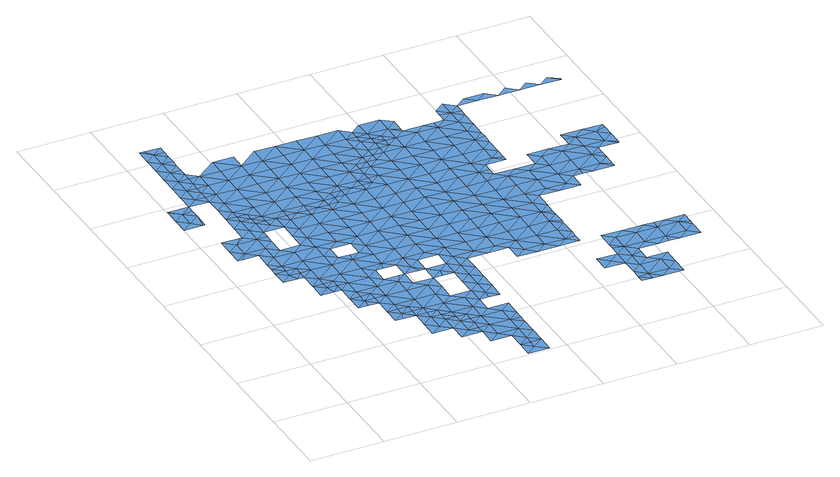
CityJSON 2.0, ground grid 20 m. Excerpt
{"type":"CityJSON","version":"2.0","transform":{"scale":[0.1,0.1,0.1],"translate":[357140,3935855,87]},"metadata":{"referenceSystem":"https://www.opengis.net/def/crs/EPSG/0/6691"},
"CityObjects":{
"waterbody1":{"type":"WaterBody","attributes":{"name":"9","class":"1140","function":"1","WaterBodyRiverFloodingRiskAttribute.description":"5","WaterBodyRiverFloodingRiskAttribute.rankOrg":"1","WaterBodyRiverFloodingRiskAttribute.adminType":"2","WaterBodyRiverFloodingRiskAttribute.scale":"L1"},"geometry":[{"type":"MultiSurface","lod":"1","boundaries":[[[0,1,2]],[[2,1,3]],[[4,5,3]],[[1,4,3]],[[6,1,0]],[[7,8,9]],[[9,10,11]],[[12,5,4]],[[10,9,8]],[[6,13,1]],[[14,4,1]],[[6,11,15]],[[11,10,15]],[[16,12,4]],[[8,17,10]],[[13,14,1]],[[18,19,20]],[[15,13,6]],[[21,20,19]],[[4,14,16]],[[22,23,17]],[[22,21,23]],[[24,13,15]],[[21,19,23]],[[18,25,19]],[[10,17,26]],[[27,28,29]],[[29,28,30]],[[31,32,16]],[[33,24,15]],[[15,10,33]],[[17,23,26]],[[16,14,31]],[[25,34,19]],[[28,35,30]],[[36,13,24]],[[10,26,33]],[[14,13,36]],[[37,35,25]],[[31,38,32]],[[19,39,23]],[[37,30,35]],[[32,38,40]],[[27,41,28]],[[34,39,19]],[[42,14,36]],[[43,44,45]],[[35,34,25]],[[45,44,46]],[[23,39,26]],[[31,14,47]],[[47,14,42]],[[48,40,38]],[[49,38,31]],[[50,35,28]],[[41,50,28]],[[51,24,33]],[[52,53,41]],[[52,46,53]],[[31,47,49]],[[26,54,33]],[[55,48,38]],[[46,44,53]],[[43,56,44]],[[57,34,35]],[[53,50,41]],[[55,38,49]],[[54,51,33]],[[26,39,58]],[[47,59,49]],[[60,48,55]],[[61,53,44]],[[56,61,44]],[[54,26,58]],[[62,63,64]],[[57,35,50]],[[65,63,56]],[[65,64,63]],[[57,66,34]],[[67,49,59]],[[39,68,58]],[[59,47,69]],[[63,61,56]],[[70,50,53]],[[54,71,51]],[[39,34,72]],[[73,54,58]],[[74,67,59]],[[62,75,63]],[[68,73,58]],[[76,51,71]],[[39,72,68]],[[77,53,61]],[[57,50,78]],[[34,66,72]],[[59,69,74]],[[79,80,81]],[[82,76,71]],[[70,53,77]],[[69,76,82]],[[83,57,78]],[[84,61,63]],[[85,75,80]],[[73,86,54]],[[66,57,83]],[[72,87,68]],[[78,50,70]],[[88,63,75]],[[89,69,82]],[[80,79,85]],[[74,69,89]],[[90,72,66]],[[91,92,93]],[[71,54,86]],[[94,77,61]],[[88,75,85]],[[90,66,83]],[[95,92,91]],[[86,96,71]],[[71,97,82]],[[98,74,89]],[[79,99,85]],[[84,63,88]],[[100,86,73]],[[78,70,101]],[[102,103,104]],[[96,97,71]],[[70,77,105]],[[87,72,106]],[[104,93,102]],[[90,107,72]],[[93,92,102]],[[82,108,89]],[[109,88,85]],[[83,110,90]],[[89,111,98]],[[94,61,84]],[[72,107,106]],[[112,70,105]],[[105,77,94]],[[101,70,112]],[[113,103,102]],[[114,103,113]],[[108,111,89]],[[99,114,113]],[[115,95,116]],[[110,117,90]],[[85,99,109]],[[118,115,116]],[[84,88,119]],[[120,100,106]],[[109,121,88]],[[82,97,108]],[[122,94,84]],[[119,122,84]],[[99,113,109]],[[102,92,123]],[[92,95,123]],[[124,105,94]],[[106,107,120]],[[102,125,113]],[[96,86,126]],[[119,88,121]],[[86,100,126]],[[112,127,117]],[[128,109,113]],[[90,129,107]],[[95,115,123]],[[118,130,115]],[[122,124,94]],[[131,111,108]],[[100,120,126]],[[132,129,90]],[[90,117,132]],[[133,128,113]],[[97,96,134]],[[112,135,127]],[[102,123,125]],[[125,133,113]],[[136,123,115]],[[107,129,120]],[[134,96,126]],[[130,136,115]],[[132,117,127]],[[134,137,97]],[[97,138,108]],[[139,119,121]],[[121,109,140]],[[109,128,140]],[[135,141,127]],[[142,125,123]],[[143,126,120]],[[131,108,144]],[[136,142,123]],[[138,144,108]],[[145,132,127]],[[141,145,127]],[[146,141,124]],[[138,97,137]],[[121,140,139]],[[142,147,125]],[[148,133,125]],[[120,129,149]],[[147,148,125]],[[126,150,134]],[[146,124,151]],[[152,128,133]],[[143,120,149]],[[153,154,140]],[[150,137,134]],[[140,154,139]],[[148,152,133]],[[132,155,129]],[[156,144,138]],[[157,141,146]],[[158,159,139]],[[160,155,132]],[[150,126,143]],[[132,145,160]],[[146,151,161]],[[162,149,129]],[[137,163,138]],[[139,154,158]],[[153,164,154]],[[138,165,156]],[[157,146,161]],[[158,166,159]],[[149,162,143]],[[167,158,154]],[[145,168,160]],[[164,167,154]],[[161,159,166]],[[137,150,163]],[[129,155,162]],[[169,138,163]],[[170,166,158]],[[171,161,166]],[[165,138,169]],[[162,172,143]],[[157,161,171]],[[170,158,167]],[[173,163,150]],[[174,157,171]],[[150,143,175]],[[168,157,174]],[[176,165,169]],[[177,165,176]],[[177,178,179]],[[155,160,180]],[[181,166,170]],[[182,162,155]],[[160,168,180]],[[171,166,181]],[[173,169,163]],[[143,172,175]],[[180,168,174]],[[178,177,176]],[[181,183,171]],[[173,150,175]],[[174,171,183]],[[182,155,180]],[[182,184,162]],[[173,185,169]],[[169,186,176]],[[176,187,178]],[[172,162,184]],[[172,188,175]],[[189,174,183]],[[180,174,189]],[[190,182,180]],[[176,186,187]],[[169,185,186]],[[172,184,188]],[[175,191,173]],[[190,180,189]],[[192,175,188]],[[190,193,182]],[[182,194,184]],[[195,187,186]],[[189,183,196]],[[193,194,182]],[[191,175,192]],[[197,188,184]],[[198,186,185]],[[185,173,199]],[[199,173,191]],[[195,186,200]],[[189,201,190]],[[202,201,189]],[[201,193,190]],[[189,196,202]],[[192,188,197]],[[184,194,197]],[[185,199,198]],[[200,186,198]],[[203,192,197]],[[204,199,191]],[[196,205,202]],[[201,206,193]],[[207,208,209]],[[191,192,210]],[[207,200,198]],[[209,200,207]],[[210,192,203]],[[211,198,199]],[[194,193,212]],[[194,213,197]],[[214,215,216]],[[217,208,207]],[[216,208,217]],[[205,218,202]],[[204,191,210]],[[202,218,201]],[[193,206,212]],[[219,220,205]],[[221,203,197]],[[214,216,217]],[[213,194,212]],[[211,199,204]],[[207,198,211]],[[222,217,207]],[[219,223,220]],[[218,224,201]],[[201,225,206]],[[205,220,218]],[[226,214,217]],[[221,197,213]],[[210,203,221]],[[222,207,211]],[[227,213,212]],[[204,210,228]],[[201,224,225]],[[228,210,221]],[[229,220,223]],[[230,217,222]],[[212,206,227]],[[226,217,230]],[[218,220,229]],[[211,204,231]],[[206,225,227]],[[231,204,228]],[[232,222,211]],[[233,234,235]],[[236,226,230]],[[235,226,236]],[[221,213,237]],[[238,218,229]],[[232,230,222]],[[223,239,229]],[[240,211,231]],[[224,218,241]],[[213,227,237]],[[233,235,236]],[[241,218,238]],[[228,221,242]],[[232,211,240]],[[242,221,237]],[[243,244,245]],[[246,231,228]],[[225,224,247]],[[248,236,230]],[[242,249,228]],[[250,251,245]],[[252,233,236]],[[227,225,247]],[[224,241,247]],[[253,248,230]],[[227,254,237]],[[255,240,231]],[[245,244,250]],[[253,230,232]],[[238,229,256]],[[229,239,256]],[[257,251,250]],[[258,242,237]],[[246,228,249]],[[254,227,247]],[[244,259,250]],[[260,232,240]],[[252,236,248]],[[261,238,256]],[[255,231,246]],[[262,247,241]],[[258,237,254]],[[239,263,256]],[[241,238,264]],[[258,265,242]],[[266,257,250]],[[267,250,259]],[[264,238,261]],[[268,252,248]],[[269,252,268]],[[262,254,247]],[[265,270,242]],[[260,240,255]],[[259,269,268]],[[253,232,260]],[[271,248,253]],[[267,266,250]],[[272,246,249]],[[263,273,256]],[[249,242,270]],[[256,274,261]],[[262,241,264]],[[267,259,268]],[[270,272,249]],[[272,255,246]],[[256,273,274]],[[271,253,260]],[[262,275,254]],[[274,276,261]],[[261,276,264]],[[248,277,268]],[[278,267,268]],[[258,254,275]],[[279,260,255]],[[280,277,248]],[[280,248,271]],[[275,281,258]],[[258,282,265]],[[283,262,264]],[[277,278,268]],[[284,283,264]],[[284,264,276]],[[285,266,267]],[[286,267,278]],[[287,270,265]],[[279,255,272]],[[288,271,260]],[[285,267,286]],[[289,275,262]],[[290,289,262]],[[290,262,283]],[[270,291,272]],[[282,287,265]],[[292,288,260]],[[288,280,271]],[[258,281,282]],[[292,260,279]],[[287,291,270]],[[293,281,275]],[[291,294,272]],[[294,295,272]],[[272,295,279]],[[293,275,289]],[[280,296,277]],[[278,277,297]],[[298,296,280]],[[295,299,279]],[[298,280,288]],[[281,300,282]],[[279,301,292]],[[281,293,302]],[[299,301,279]],[[282,300,287]],[[297,277,296]],[[292,303,288]],[[291,287,304]],[[305,299,295]],[[300,281,302]],[[301,303,292]],[[303,298,288]],[[293,306,302]],[[307,297,296]],[[308,296,298]],[[304,287,309]],[[287,300,309]],[[303,308,298]],[[310,300,302]],[[299,311,301]],[[312,299,305]],[[307,296,313]],[[311,299,312]],[[314,313,296]],[[308,314,296]],[[315,304,309]],[[302,306,310]],[[316,301,311]],[[303,301,316]],[[316,317,303]],[[309,300,318]],[[317,319,303]],[[318,300,310]],[[308,303,319]],[[320,321,322]],[[310,306,323]],[[324,314,308]],[[320,313,321]],[[309,325,315]],[[313,314,321]],[[309,318,325]],[[308,319,324]],[[323,326,310]],[[324,327,314]],[[314,327,321]],[[322,321,328]],[[318,310,326]],[[329,315,330]],[[315,325,330]],[[321,331,328]],[[332,325,318]],[[321,327,333]],[[334,318,326]],[[321,333,331]],[[335,329,330]],[[336,330,325]],[[326,337,334]],[[318,334,332]],[[336,335,330]],[[325,332,336]],[[334,337,338]],[[339,331,340]],[[336,341,335]],[[334,338,342]],[[332,334,343]],[[344,339,340]],[[343,334,342]],[[336,332,343]],[[338,345,342]],[[341,336,346]],[[336,343,346]],[[347,343,342]],[[348,342,345]],[[344,340,349]],[[347,342,348]],[[350,351,352]],[[353,346,343]],[[350,341,351]],[[341,346,351]],[[354,343,347]],[[353,343,354]],[[355,352,351]],[[351,346,356]],[[346,353,356]],[[349,357,358]],[[351,359,355]],[[353,360,356]],[[351,356,359]],[[361,359,356]],[[359,362,355]],[[363,356,360]],[[356,363,361]],[[361,364,359]],[[362,359,364]],[[357,365,366]],[[367,365,368]],[[369,367,368]]]}]},
"waterbody2":{"type":"WaterBody","attributes":{"name":"9","class":"1140","function":"1","WaterBodyRiverFloodingRiskAttribute.description":"5","WaterBodyRiverFloodingRiskAttribute.rankOrg":"1","WaterBodyRiverFloodingRiskAttribute.adminType":"2","WaterBodyRiverFloodingRiskAttribute.scale":"L1"},"geometry":[{"type":"MultiSurface","lod":"1","boundaries":[[[370,371,372]],[[373,374,375]],[[375,374,376]],[[376,374,377]],[[377,374,372]],[[377,372,371]],[[378,374,373]],[[370,372,379]],[[377,371,380]],[[372,374,379]],[[379,374,378]]]}]},
"waterbody3":{"type":"WaterBody","attributes":{"name":"9","class":"1140","function":"1","WaterBodyRiverFloodingRiskAttribute.description":"5","WaterBodyRiverFloodingRiskAttribute.rankOrg":"2","WaterBodyRiverFloodingRiskAttribute.adminType":"2","WaterBodyRiverFloodingRiskAttribute.scale":"L1"},"geometry":[{"type":"MultiSurface","lod":"1","boundaries":[[[381,382,383]],[[22,381,21]],[[22,382,381]],[[382,22,17]],[[17,8,382]],[[8,7,382]],[[383,382,7]]]}]},
"waterbody4":{"type":"WaterBody","attributes":{"name":"9","class":"1140","function":"1","WaterBodyRiverFloodingRiskAttribute.description":"5","WaterBodyRiverFloodingRiskAttribute.rankOrg":"2","WaterBodyRiverFloodingRiskAttribute.adminType":"2","WaterBodyRiverFloodingRiskAttribute.scale":"L1"},"geometry":[{"type":"MultiSurface","lod":"1","boundaries":[[[384,385,386]],[[37,385,384]],[[18,20,385]],[[30,37,384]],[[20,386,385]],[[37,25,385]],[[25,18,385]]]}]},
"waterbody5":{"type":"WaterBody","attributes":{"name":"9","class":"1140","function":"1","WaterBodyRiverFloodingRiskAttribute.description":"5","WaterBodyRiverFloodingRiskAttribute.rankOrg":"2","WaterBodyRiverFloodingRiskAttribute.adminType":"2","WaterBodyRiverFloodingRiskAttribute.scale":"L1"},"geometry":[{"type":"MultiSurface","lod":"1","boundaries":[[[41,27,387]],[[52,41,387]],[[388,387,29]],[[389,387,388]],[[27,29,387]],[[389,46,387]],[[46,52,387]]]}]},
"waterbody6":{"type":"WaterBody","attributes":{"name":"9","class":"1140","function":"1","WaterBodyRiverFloodingRiskAttribute.description":"5","WaterBodyRiverFloodingRiskAttribute.rankOrg":"2","WaterBodyRiverFloodingRiskAttribute.adminType":"2","WaterBodyRiverFloodingRiskAttribute.scale":"L1"},"geometry":[{"type":"MultiSurface","lod":"1","boundaries":[[[390,56,43]],[[65,56,390]],[[391,390,45]],[[65,390,64]],[[43,45,390]],[[392,390,391]],[[64,390,392]]]}]},
"waterbody7":{"type":"WaterBody","attributes":{"name":"9","class":"1140","function":"1","WaterBodyRiverFloodingRiskAttribute.description":"5","WaterBodyRiverFloodingRiskAttribute.rankOrg":"2","WaterBodyRiverFloodingRiskAttribute.adminType":"2","WaterBodyRiverFloodingRiskAttribute.scale":"L1"},"geometry":[{"type":"MultiSurface","lod":"1","boundaries":[[[393,40,394]],[[40,48,394]],[[393,395,396]],[[395,393,394]],[[48,60,394]],[[397,396,398]],[[396,395,398]],[[399,397,398]],[[394,400,395]],[[55,49,67]],[[401,402,403]],[[400,394,60]],[[403,399,401]],[[60,55,404]],[[399,398,401]],[[55,67,404]],[[401,405,402]],[[405,406,407]],[[400,60,404]],[[407,402,405]],[[67,74,404]],[[408,395,400]],[[409,401,398]],[[398,395,410]],[[411,400,404]],[[395,408,410]],[[412,404,74]],[[411,408,400]],[[405,401,409]],[[398,410,409]],[[412,74,98]],[[411,404,412]],[[413,410,408]],[[414,405,409]],[[98,111,412]],[[415,405,414]],[[413,408,411]],[[416,409,410]],[[413,417,410]],[[417,416,410]],[[111,418,412]],[[419,411,412]],[[420,415,414]],[[421,413,411]],[[131,418,111]],[[414,409,420]],[[412,418,419]],[[422,417,413]],[[409,416,420]],[[131,144,418]],[[411,419,421]],[[423,415,420]],[[416,417,422]],[[413,421,422]],[[416,424,420]],[[419,418,425]],[[418,144,425]],[[156,425,144]],[[426,416,422]],[[421,419,427]],[[416,426,424]],[[419,425,427]],[[428,429,421]],[[156,177,425]],[[420,424,430]],[[421,427,428]],[[422,421,429]],[[177,156,165]],[[177,179,425]],[[425,179,427]],[[426,422,431]],[[431,422,429]],[[424,426,431]],[[179,432,427]],[[427,432,428]],[[433,430,424]],[[434,429,428]],[[435,433,424]],[[424,431,435]],[[432,179,178]],[[434,428,432]],[[436,431,429]],[[178,187,432]],[[437,429,434]],[[431,438,435]],[[187,439,432]],[[429,437,436]],[[433,435,438]],[[434,440,437]],[[431,436,438]],[[434,432,440]],[[187,195,439]],[[441,436,437]],[[432,439,440]],[[442,433,438]],[[195,200,439]],[[437,440,441]],[[436,443,438]],[[208,440,439]],[[209,208,439]],[[439,200,209]],[[444,436,441]],[[445,442,438]],[[215,441,440]],[[216,215,440]],[[216,440,208]],[[443,445,438]],[[436,444,443]],[[446,444,441]],[[446,441,215]],[[444,447,443]],[[214,446,215]],[[446,447,444]],[[448,445,443]],[[447,449,443]],[[449,448,443]],[[214,235,446]],[[234,447,446]],[[235,214,226]],[[235,234,446]],[[447,243,449]],[[243,447,234]],[[251,448,449]],[[245,251,449]],[[245,449,243]],[[233,450,234]],[[234,450,243]],[[244,243,450]],[[233,252,450]],[[269,244,450]],[[269,450,252]],[[259,244,269]]]}]},
"waterbody8":{"type":"WaterBody","attributes":{"name":"9","class":"1140","function":"1","WaterBodyRiverFloodingRiskAttribute.description":"5","WaterBodyRiverFloodingRiskAttribute.rankOrg":"1","WaterBodyRiverFloodingRiskAttribute.adminType":"2","WaterBodyRiverFloodingRiskAttribute.scale":"L1"},"geometry":[{"type":"MultiSurface","lod":"1","boundaries":[[[402,451,452]],[[402,407,451]],[[453,454,455]],[[456,455,454]],[[455,456,457]],[[458,457,456]],[[459,460,456]],[[456,460,461]],[[457,462,455]],[[456,461,458]],[[463,375,464]],[[452,464,399]],[[451,465,452]],[[407,406,451]],[[466,406,467]],[[467,468,466]],[[468,453,455]],[[466,468,455]],[[455,462,466]],[[462,469,466]],[[469,451,466]],[[465,451,469]],[[452,465,463]],[[452,463,464]],[[406,466,451]],[[452,399,403]],[[403,402,452]],[[459,456,454]],[[396,464,375]],[[397,464,396]],[[464,397,399]]]}]},
"waterbody9":{"type":"WaterBody","attributes":{"name":"9","class":"1140","function":"1","WaterBodyRiverFloodingRiskAttribute.description":"5","WaterBodyRiverFloodingRiskAttribute.rankOrg":"2","WaterBodyRiverFloodingRiskAttribute.adminType":"2","WaterBodyRiverFloodingRiskAttribute.scale":"L1"},"geometry":[{"type":"MultiSurface","lod":"1","boundaries":[[[470,471,472]],[[81,471,470]],[[79,81,473]],[[473,81,474]],[[474,475,473]],[[476,475,474]],[[475,476,93]],[[114,473,103]],[[104,103,475]],[[80,75,471]],[[477,470,472]],[[114,99,473]],[[75,62,471]],[[62,64,471]],[[470,474,81]],[[81,80,471]],[[477,474,470]],[[103,473,475]],[[104,475,93]],[[472,471,64]],[[79,473,99]]]}]},
"waterbody10":{"type":"WaterBody","attributes":{"name":"9","class":"1140","function":"1","WaterBodyRiverFloodingRiskAttribute.description":"5","WaterBodyRiverFloodingRiskAttribute.rankOrg":"2","WaterBodyRiverFloodingRiskAttribute.adminType":"2","WaterBodyRiverFloodingRiskAttribute.scale":"L1"},"geometry":[{"type":"MultiSurface","lod":"1","boundaries":[[[478,130,479]],[[479,130,118]],[[480,478,479]],[[480,479,116]],[[118,116,479]]]}]},
"waterbody11":{"type":"WaterBody","attributes":{"name":"9","class":"1140","function":"1","WaterBodyRiverFloodingRiskAttribute.description":"5","WaterBodyRiverFloodingRiskAttribute.rankOrg":"1","WaterBodyRiverFloodingRiskAttribute.adminType":"2","WaterBodyRiverFloodingRiskAttribute.scale":"L1"},"geometry":[{"type":"MultiSurface","lod":"1","boundaries":[[[481,482,483]],[[484,483,482]],[[483,484,485]],[[484,486,485]],[[486,487,488]],[[489,488,487]],[[490,488,489]],[[491,490,489]],[[492,491,493]],[[492,493,494]],[[494,493,495]],[[495,493,489]],[[494,495,496]],[[495,497,496]],[[498,497,495]],[[487,498,495]],[[497,499,496]],[[487,486,484]],[[500,501,485]],[[500,485,486]],[[486,502,500]],[[503,502,486]],[[504,505,506]],[[507,505,504]],[[508,505,507]],[[509,510,511]],[[512,500,513]],[[512,513,514]],[[514,513,515]],[[508,507,516]],[[500,517,513]],[[511,508,516]],[[500,518,517]],[[510,508,511]],[[505,508,510]],[[491,489,493]],[[495,489,487]],[[486,488,503]],[[502,518,500]],[[518,519,517]],[[515,513,517]],[[515,517,520]],[[521,520,519]],[[521,519,522]],[[520,517,519]],[[518,505,519]],[[510,519,505]],[[522,519,510]],[[523,522,510]],[[487,484,498]],[[483,485,481]],[[506,505,518]],[[506,518,502]],[[501,500,512]],[[523,510,509]]]}]}
},
"vertices":[
[67,705,8],[84,728,8],[55,706,8],[56,752,8],[85,774,8],[57,798,8],[112,705,8],[110,612,8],[139,612,8],[111,635,8],[139,635,8],[111,658,8],[106,797,8],[141,727,8],[141,774,8],[140,681,8],[113,797,8],[167,611,8],[194,518,8],[194,542,8],[166,519,8],[166,565,8],[167,588,8],[195,588,8],[169,704,8],[222,518,8],[196,634,8],[249,425,8],[249,448,8],[221,426,8],[222,472,8],[142,820,8],[114,843,8],[197,680,8],[251,541,8],[250,494,8],[169,750,8],[222,495,8],[143,866,8],[252,587,8],[115,890,8],[277,425,8],[170,775,8],[304,332,8],[305,355,8],[276,332,8],[277,378,8],[170,796,8],[143,889,8],[171,842,8],[306,447,8],[225,703,8],[277,402,8],[305,401,8],[253,679,8],[171,866,8],[333,331,8],[307,494,8],[252,633,8],[199,819,8],[172,889,8],[361,354,8],[360,285,8],[361,308,8],[332,285,8],[332,308,8],[308,540,8],[199,842,8],[280,610,8],[227,795,8],[363,446,8],[254,725,8],[308,586,8],[281,656,8],[227,841,8],[389,284,8],[226,749,8],[362,400,8],[335,470,8],[416,238,8],[388,261,8],[388,238,8],[255,772,8],[336,516,8],[418,353,8],[416,261,8],[310,678,8],[312,609,8],[417,307,8],[255,818,8],[364,539,8],[442,98,8],[471,121,8],[443,145,8],[419,399,8],[499,98,8],[311,725,8],[311,771,8],[256,841,8],[444,237,8],[338,655,8],[376,469,8],[472,167,8],[444,191,8],[443,168,8],[391,423,8],[337,609,8],[365,585,8],[312,817,8],[473,260,8],[355,516,8],[284,841,8],[391,469,8],[472,213,8],[444,214,8],[527,74,8],[498,51,8],[392,515,8],[526,51,8],[446,329,8],[366,631,8],[474,306,8],[447,376,8],[528,120,8],[447,422,8],[528,166,8],[366,677,8],[420,492,8],[501,236,8],[422,584,8],[555,50,8],[312,840,8],[421,538,8],[529,213,8],[367,724,8],[432,468,8],[556,97,8],[368,770,8],[369,816,8],[503,329,8],[502,282,8],[448,468,8],[556,143,8],[423,677,8],[341,840,8],[449,514,8],[476,445,8],[557,165,8],[557,189,8],[422,630,8],[424,723,8],[472,422,8],[558,235,8],[527,282,8],[531,305,8],[478,583,8],[369,839,8],[505,467,8],[531,351,8],[503,375,8],[478,537,8],[504,421,8],[479,629,8],[425,769,8],[558,281,8],[397,839,8],[532,397,8],[559,328,8],[506,513,8],[425,815,8],[560,374,8],[533,444,8],[480,676,8],[481,768,8],[533,490,8],[481,722,8],[426,861,8],[398,862,8],[426,885,8],[398,885,8],[534,536,8],[561,420,8],[535,582,8],[561,466,8],[536,629,8],[482,814,8],[483,861,8],[455,884,8],[536,675,8],[590,489,8],[591,535,8],[538,767,8],[537,721,8],[592,581,8],[592,628,8],[483,884,8],[618,465,8],[593,674,8],[539,860,8],[539,813,8],[511,883,8],[648,534,8],[647,488,8],[594,720,8],[595,813,8],[675,465,8],[648,581,8],[540,906,8],[512,929,8],[512,906,8],[595,766,8],[596,859,8],[649,627,8],[650,673,8],[541,975,8],[513,976,8],[513,953,8],[541,952,8],[703,487,8],[674,418,8],[703,441,8],[650,719,8],[597,905,8],[731,417,8],[704,533,8],[705,580,8],[570,975,8],[706,626,8],[651,765,8],[759,440,8],[598,951,8],[652,812,8],[653,904,8],[599,1020,8],[570,1021,8],[570,998,8],[598,997,8],[706,672,8],[760,486,8],[787,416,8],[653,858,8],[761,532,8],[707,718,8],[571,1067,8],[599,1067,8],[571,1090,8],[709,811,8],[762,579,8],[655,996,8],[708,764,8],[600,1090,8],[572,1113,8],[627,1020,8],[654,950,8],[762,625,8],[709,857,8],[816,439,8],[600,1136,8],[763,671,8],[628,1066,8],[710,903,8],[817,485,8],[818,578,8],[844,416,8],[817,532,8],[764,717,8],[657,1135,8],[656,1089,8],[656,1043,8],[627,1043,8],[765,764,8],[711,949,8],[765,810,8],[844,441,8],[845,462,8],[819,624,8],[845,508,8],[712,1042,8],[684,1065,8],[766,856,8],[712,996,8],[820,670,8],[820,716,8],[846,554,8],[846,516,8],[685,1112,8],[684,1072,8],[821,763,8],[767,948,8],[847,600,8],[846,569,8],[793,786,8],[767,902,8],[848,647,8],[794,809,8],[794,832,8],[769,1041,8],[741,1064,8],[768,995,8],[823,855,8],[877,716,8],[823,901,8],[876,669,8],[824,948,8],[850,785,8],[851,832,8],[904,646,8],[769,1064,8],[825,994,8],[878,762,8],[933,668,8],[851,878,8],[851,846,8],[798,1064,8],[826,1040,8],[907,784,8],[852,924,8],[853,953,8],[934,715,8],[853,970,8],[798,1089,8],[826,1086,8],[798,1110,8],[961,645,8],[854,1016,8],[934,761,8],[962,691,8],[854,1063,8],[827,1132,8],[907,831,8],[935,807,8],[855,1109,8],[991,760,8],[855,1082,8],[990,714,8],[964,830,8],[992,806,8],[988,691,8],[1018,690,8],[884,1131,8],[912,1108,8],[1021,829,8],[1047,713,8],[1048,759,8],[940,1131,8],[1075,689,8],[1049,805,8],[1076,735,8],[1075,700,8],[968,1107,8],[1021,854,8],[1049,851,8],[1021,875,8],[1076,782,8],[1076,759,8],[1078,874,8],[1105,804,8],[1025,1106,8],[997,1130,8],[1106,851,8],[1133,781,8],[1134,827,8],[1135,873,8],[1133,784,8],[1134,859,8],[1082,1105,8],[1054,1129,8],[1110,1128,8],[1138,1104,8],[1138,1109,8],
[2,891,8],[53,891,8],[30,914,8],[3,984,8],[31,960,8],[60,983,8],[59,963,8],[59,937,8],[3,980,8],[2,938,8],[58,890,8],
[149,565,8],[138,589,8],[110,566,8],
[200,472,8],[194,495,8],[165,473,8],
[249,402,8],[220,379,8],[248,379,8],
[304,309,8],[275,286,8],[293,286,8],
[116,936,8],[144,912,8],[144,958,8],[116,982,8],[117,1005,8],[145,1005,8],[117,1028,8],[200,911,8],[146,1051,8],[118,1074,8],[117,1051,8],[200,865,8],[147,1097,8],[119,1121,8],[118,1098,8],[201,957,8],[202,1050,8],[202,1004,8],[257,910,8],[256,864,8],[258,957,8],[203,1096,8],[204,1142,8],[259,1049,8],[258,1003,8],[313,863,8],[314,909,8],[260,1095,8],[314,956,8],[315,1002,8],[261,1141,8],[317,1094,8],[369,862,8],[316,1048,8],[370,909,8],[371,955,8],[372,1001,8],[317,1141,8],[372,1047,8],[427,908,8],[374,1140,8],[428,954,8],[373,1093,8],[429,1046,8],[428,1000,8],[430,1093,8],[483,907,8],[484,953,8],[485,999,8],[431,1139,8],[486,1092,8],[486,1045,8],[487,1138,8],[542,998,8],[542,1044,8],[544,1137,8],[543,1091,8],[599,1044,8],
[90,1098,8],[89,1052,8],[120,1190,8],[120,1213,8],[91,1190,8],[92,1237,8],[63,1214,8],[64,1260,8],[120,1236,8],[121,1259,8],[75,1260,8],[63,1168,8],[60,1029,8],[88,1006,8],[61,1075,8],[91,1144,8],[119,1144,8],[119,1167,8],[62,1122,8],
[359,215,8],[360,262,8],[331,239,8],[416,214,8],[387,192,8],[415,168,8],[386,146,8],[330,193,8],
[554,4,8],[526,28,8],[497,5,8],
[842,323,7],[842,277,7],[870,300,7],[898,276,7],[899,322,7],[927,299,7],[926,252,7],[955,275,7],[983,252,7],[1012,274,7],[1011,228,7],[1010,182,7],[982,205,7],[954,183,7],[926,206,7],[927,183,7],[897,203,7],[898,230,7],[897,184,7],[928,345,7],[900,352,7],[956,321,7],[956,306,7],[1039,320,7],[1041,343,7],[1012,320,7],[1069,320,7],[1098,342,7],[1127,375,7],[1099,388,7],[1126,365,7],[900,368,7],[929,391,7],[901,415,7],[957,414,7],[1126,319,7],[985,390,7],[984,344,7],[1042,389,7],[1014,413,7],[1043,412,7],[1071,412,7],[1127,411,7]
]}
